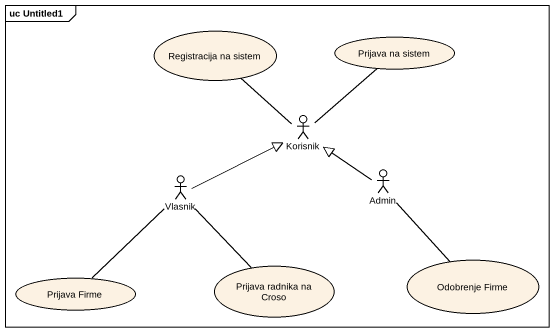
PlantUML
@startuml
mainframe uc Untitled1
usecase "Registracija na sistem" as Registracija_na_sistem
usecase "Prijava na sistem" as Prijava_na_sistem
actor Korisnik
actor Admin
actor Vlasnik
usecase "Prijava Firme" as Prijava_Firme
usecase "Prijava radnika na Croso" as Prijava_radnika_na_Croso
usecase "Odobrenje Firme" as Odobrenje_Firme
Korisnik -up- Registracija_na_sistem
Korisnik -up- Prijava_na_sistem
Admin -up-|> Korisnik
Admin -- Odobrenje_Firme
Vlasnik -right-|> Korisnik
Vlasnik -- Prijava_Firme
Prijava_radnika_na_Croso -up- Vlasnik
@enduml
